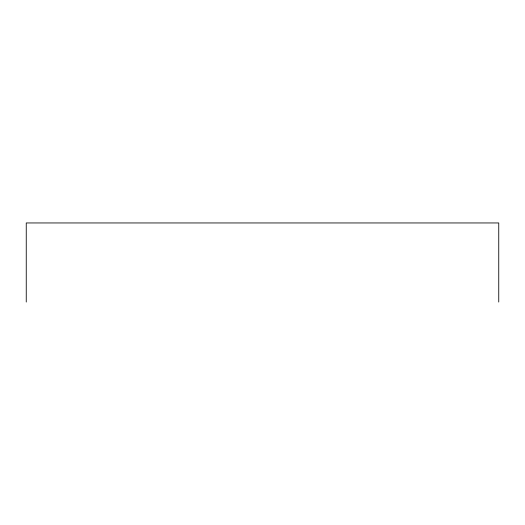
<?xml version="1.0" encoding="UTF-8"?>
<svg xmlns="http://www.w3.org/2000/svg" width="525" height="525" viewBox="0 0 525 525"><rect width="100%" height="100%" fill="white"/><g stroke="black" fill="none" stroke-linecap="round" stroke-linejoin="round"><path stroke-width="0.79" d="M498.75 302.046L498.75 222.954L26.25 222.954L26.25 302.046"/></g></svg>
